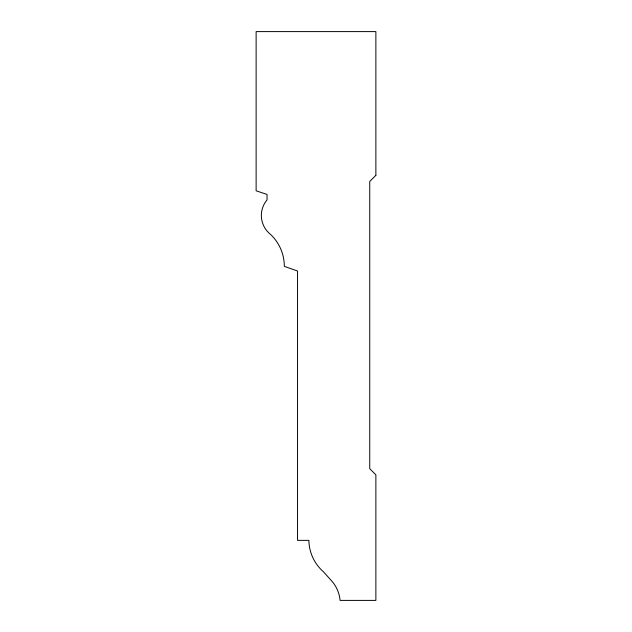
<?xml version="1.0" encoding="UTF-8"?>
<svg xmlns="http://www.w3.org/2000/svg" width="632" height="632" viewBox="0 0 632 632"><rect width="100%" height="100%" fill="white"/><g stroke="black" fill="none" stroke-linecap="round" stroke-linejoin="round"><path stroke-width="0.95" d="M375.874 175.325L369.736 181.463L369.736 468.683L375.874 474.822L375.874 600.4L340.095 600.4A34.002 34.002 0 0 0 331.144 580.342L323.379 571.715A42.478 42.478 0 0 1 308.882 540.36L297.546 540.36L297.546 271.017L284.321 266.356A43.75 43.75 0 0 0 270.472 234.346A24.111 24.111 0 0 1 267.044 199.91L267.044 194.443L256.126 190.801L256.126 31.6L375.874 31.6L375.874 175.325"/></g></svg>
